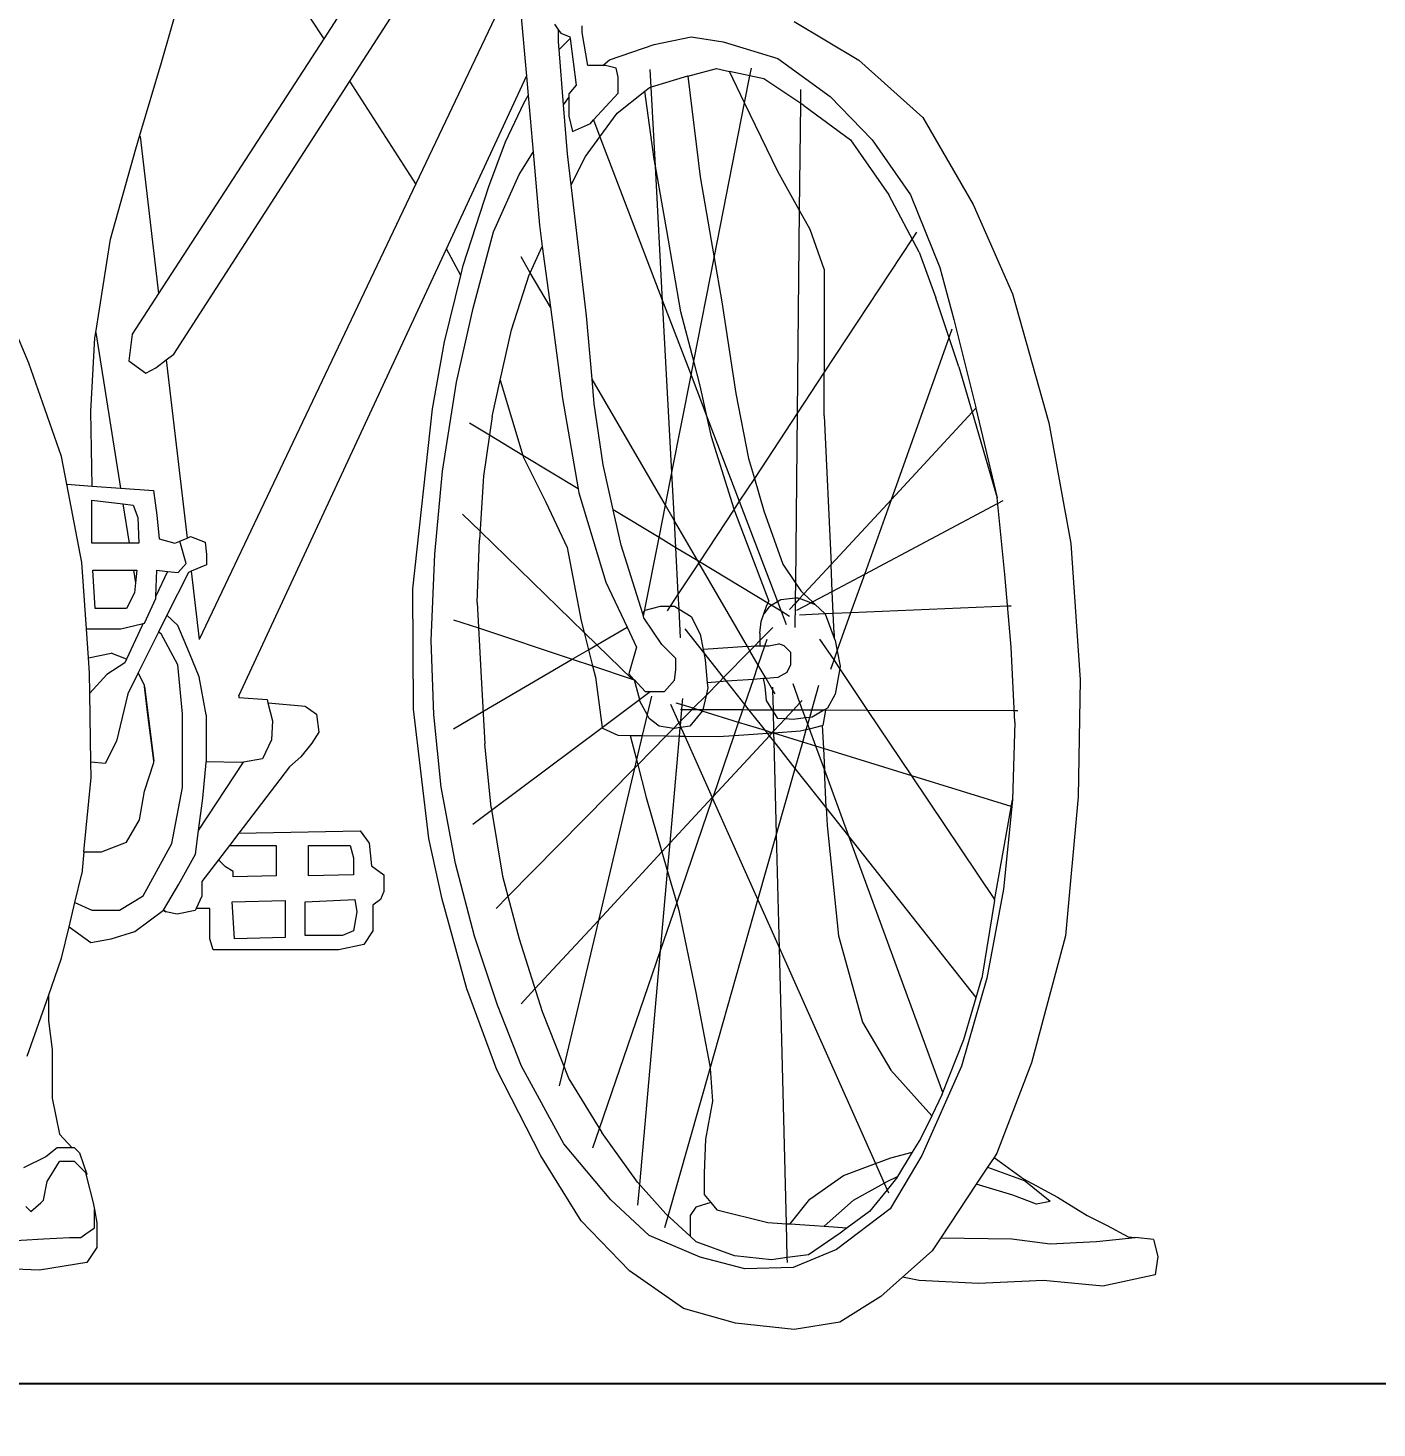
# Model space of a CAD drawing. Header units: metres. Extents: x 2304 to 3408, y 318 to 588.
# Drawn here: x 2639.447 to 2640.14, y 347.889 to 348.608 of the extents above; entities that cross this region are included whole.
import ezdxf
from ezdxf import colors
from ezdxf.entities.mleader import LeaderData, LeaderLine
from ezdxf.math import Vec2, Vec3

# ---------------------------------------------------------------- set-up
doc = ezdxf.new("R2010")
doc.units = ezdxf.units.M
doc.header["$LTSCALE"] = 5.5
doc.header["$MEASUREMENT"] = 0
doc.layers.add('HACH', color=251, linetype='Continuous', lineweight=5)
doc.layers.add('PENA 06', color=6, linetype='Continuous')
doc.layers.add('TXT ESPECIFICAÇÕES', color=7, linetype='Continuous')
doc.styles.get("Standard").update_dxf_attribs({"font": 'arial.ttf'})

# ---------------------------------------------------------------- blocks, each defined once
blk = doc.blocks.new('Three_Bikes')
for p, q in [((0.88239, -0.12126), (0.78205, -0.27601)), ((0.79582, -0.29851), (0.89429, -0.14565)), ((0.89786, -0.21168), (0.83077, -0.35286)), ((0.69611, -0.2886), (0.71108, -0.23698)), ((0.75448, -0.23398), (0.78205, -0.27601)), ((0.88631, -0.26078), (0.88938, -0.29579)), ((0.90431, -0.26838), (0.90642, -0.2714)), ((0.90642, -0.2714), (0.90762, -0.27311)), ((0.90642, -0.27766), (0.90642, -0.2714)), ((0.90762, -0.27311), (0.91235, -0.275)), ((0.91898, -0.27264), (0.91898, -0.26924)), ((0.92182, -0.29014), (0.91898, -0.27264)), ((1.03124, -0.26689), (1.06542, -0.28732)), ((0.78205, -0.27601), (0.69458, -0.41091)), ((0.90675, -0.28178), (0.90642, -0.27766)), ((0.90675, -0.28178), (0.91246, -0.27587)), ((0.91235, -0.275), (0.91246, -0.27587)), ((0.91246, -0.27587), (0.91566, -0.30054)), ((0.93342, -0.28711), (0.95704, -0.27901)), ((0.95704, -0.27901), (0.97661, -0.27496)), ((0.97661, -0.27496), (0.99349, -0.27766)), ((0.99349, -0.27766), (1.02251, -0.28643)), ((0.68474, -0.32709), (0.69611, -0.2886)), ((0.90907, -0.31093), (0.90675, -0.28178)), ((0.92986, -0.29014), (0.93342, -0.28711)), ((1.02251, -0.28643), (1.05018, -0.30667)), ((1.06542, -0.28732), (1.09929, -0.3178)), ((0.84699, -0.38723), (0.88938, -0.29579)), ((0.88938, -0.29579), (0.89027, -0.30601)), ((0.92986, -0.29014), (0.92182, -0.29014)), ((0.93128, -0.29014), (0.92986, -0.29014)), ((0.93696, -0.29156), (0.93128, -0.29014)), ((0.9379, -0.29629), (0.93696, -0.29156)), ((0.9379, -0.3048), (0.9379, -0.29629)), ((0.95548, -0.30161), (0.95498, -0.2923)), ((0.97459, -0.29588), (0.95548, -0.30161)), ((0.97483, -0.29581), (0.97459, -0.29588)), ((0.97483, -0.29581), (0.99011, -0.29183)), ((0.97483, -0.29581), (0.98134, -0.34917)), ((0.99011, -0.29183), (0.99692, -0.2933)), ((1.00491, -0.30992), (0.99692, -0.2933)), ((1.01508, -0.29723), (0.99692, -0.2933)), ((1.00491, -0.30992), (1.00772, -0.29564)), ((1.00772, -0.29564), (1.00852, -0.29159)), ((0.70268, -0.44308), (0.79582, -0.29851)), ((0.83077, -0.35286), (0.79582, -0.29851)), ((0.91566, -0.30054), (0.91188, -0.30527)), ((0.93747, -0.31544), (0.95208, -0.30376)), ((0.95208, -0.30376), (0.95434, -0.30195)), ((0.95704, -0.33973), (0.95208, -0.30376)), ((0.95548, -0.30161), (0.95434, -0.30195)), ((0.95771, -0.34346), (0.95548, -0.30161)), ((1.03634, -0.31139), (1.01508, -0.29723)), ((1.03463, -0.31025), (1.0347, -0.3029)), ((0.8783, -0.33058), (0.88825, -0.3097)), ((0.88825, -0.3097), (0.89027, -0.30601)), ((0.89027, -0.30601), (0.8929, -0.33599)), ((0.90907, -0.31093), (0.91188, -0.30712)), ((0.91115, -0.33703), (0.90907, -0.31093)), ((0.91188, -0.30527), (0.91188, -0.30712)), ((0.91188, -0.30712), (0.91188, -0.3171)), ((0.92493, -0.31903), (0.9379, -0.3048)), ((0.98877, -0.39198), (1.00491, -0.30992)), ((1.02242, -0.34634), (1.00491, -0.30992)), ((1.03403, -0.36703), (1.03463, -0.31025)), ((1.05018, -0.30667), (1.07245, -0.32961)), ((0.91188, -0.3171), (0.91377, -0.32514)), ((0.92831, -0.32789), (0.93747, -0.31544)), ((1.03634, -0.31139), (1.06098, -0.32961)), ((1.09929, -0.3178), (1.12591, -0.36376)), ((0.91377, -0.32514), (0.92324, -0.32088)), ((0.92324, -0.32088), (0.92493, -0.31903)), ((0.92493, -0.31903), (0.92831, -0.32789)), ((0.68263, -0.33423), (0.68474, -0.32709)), ((0.68481, -0.32779), (0.68474, -0.32709)), ((0.68481, -0.32779), (0.69458, -0.41091)), ((0.86952, -0.35422), (0.8783, -0.33058)), ((0.9206, -0.33838), (0.92831, -0.32789)), ((0.92831, -0.32789), (0.96152, -0.41481)), ((1.06098, -0.32961), (1.08122, -0.35862)), ((1.07245, -0.32961), (1.0927, -0.35862)), ((0.66916, -0.38211), (0.68263, -0.33423)), ((0.8855, -0.34782), (0.8929, -0.33599)), ((0.8929, -0.33599), (0.8963, -0.37481)), ((0.91308, -0.3534), (0.91115, -0.33703)), ((0.91308, -0.3534), (0.9206, -0.33838)), ((0.95771, -0.34346), (0.95704, -0.33973)), ((0.872, -0.37818), (0.8855, -0.34782)), ((0.96379, -0.37751), (0.95771, -0.34346)), ((0.96152, -0.41481), (0.95771, -0.34346)), ((1.03403, -0.36703), (1.02242, -0.34634)), ((0.83077, -0.35286), (0.71612, -0.5941)), ((0.83077, -0.35286), (0.83082, -0.35293)), ((0.85587, -0.39602), (0.86952, -0.35422)), ((0.92127, -0.42271), (0.91308, -0.3534)), ((0.98134, -0.34917), (0.98877, -0.39198)), ((1.09742, -0.38898), (1.08122, -0.35862)), ((1.0927, -0.35862), (1.10822, -0.39707)), ((1.03292, -0.47416), (1.03403, -0.36703)), ((1.03963, -0.37701), (1.03403, -0.36703)), ((1.12591, -0.36376), (1.14672, -0.41117)), ((0.8963, -0.37481), (0.89779, -0.38611)), ((0.97122, -0.42069), (0.96379, -0.37751)), ((1.04712, -0.39796), (1.03963, -0.37701)), ((0.6614, -0.43152), (0.66916, -0.38211)), ((0.86121, -0.41866), (0.872, -0.37818)), ((1.09368, -0.38196), (1.04712, -0.45261)), ((1.096, -0.37844), (1.09368, -0.38196)), ((0.73719, -0.62403), (0.84699, -0.38723)), ((0.85458, -0.40133), (0.84699, -0.38723)), ((0.89143, -0.39996), (0.88653, -0.39153)), ((0.89143, -0.39996), (0.89779, -0.38611)), ((0.89779, -0.38611), (0.90205, -0.41822)), ((0.97797, -0.44681), (0.98877, -0.39198)), ((0.98877, -0.39198), (0.99281, -0.41529)), ((1.09742, -0.38898), (1.10619, -0.41327)), ((0.62589, -0.44781), (0.60362, -0.39503)), ((0.85458, -0.40133), (0.85587, -0.39602)), ((0.8909, -0.40112), (0.89143, -0.39996)), ((0.90205, -0.41822), (0.89143, -0.39996)), ((1.04712, -0.39796), (1.04712, -0.45261)), ((1.10822, -0.39707), (1.11564, -0.42473)), ((0.84605, -0.43654), (0.85458, -0.40133)), ((0.88145, -0.43013), (0.8909, -0.40112)), ((0.69458, -0.41091), (0.68066, -0.43237)), ((0.96152, -0.41481), (0.97654, -0.45412)), ((0.96637, -0.50577), (0.96152, -0.41481)), ((1.11835, -0.4497), (1.10619, -0.41327)), ((1.14672, -0.41117), (1.16608, -0.47938)), ((0.85243, -0.45779), (0.86121, -0.41866)), ((0.90205, -0.41822), (0.90845, -0.46656)), ((0.97797, -0.44681), (0.97122, -0.42069)), ((0.99281, -0.41529), (1.00024, -0.46386)), ((0.9242, -0.45633), (0.92127, -0.42271)), ((1.11321, -0.4343), (1.11487, -0.42967)), ((1.11564, -0.42473), (1.12712, -0.47061)), ((0.65869, -0.47338), (0.66093, -0.43448)), ((0.66093, -0.43448), (0.6614, -0.43152)), ((0.6614, -0.43152), (0.67442, -0.51397)), ((0.68066, -0.43237), (0.67888, -0.44665)), ((0.83965, -0.47194), (0.84605, -0.43654)), ((0.87557, -0.45678), (0.88145, -0.43013)), ((1.08263, -0.51995), (1.11321, -0.4343)), ((0.69871, -0.44605), (0.70268, -0.44308)), ((0.64322, -0.49729), (0.62589, -0.44781)), ((0.67888, -0.44665), (0.6878, -0.45319)), ((0.6878, -0.45319), (0.69316, -0.45022)), ((0.69316, -0.45022), (0.69871, -0.44605)), ((0.69871, -0.44605), (0.7098, -0.54041)), ((0.97654, -0.45412), (0.97797, -0.44681)), ((0.98134, -0.45982), (0.97797, -0.44681)), ((1.11835, -0.4497), (1.12536, -0.47376)), ((0.84501, -0.50502), (0.85243, -0.45779)), ((0.87133, -0.47601), (0.87557, -0.45678)), ((0.87557, -0.45678), (0.88747, -0.49664)), ((0.96297, -0.52305), (0.9242, -0.45633)), ((0.92532, -0.46926), (0.9242, -0.45633)), ((0.96637, -0.50577), (0.97654, -0.45412)), ((0.97654, -0.45412), (0.9851, -0.47653)), ((1.04712, -0.45261), (1.03292, -0.47416)), ((1.04712, -0.47576), (1.04712, -0.45261)), ((0.90845, -0.46656), (0.91685, -0.51437)), ((0.9851, -0.47653), (0.98134, -0.45982)), ((1.00024, -0.46386), (1.00699, -0.49827)), ((0.65943, -0.51288), (0.65869, -0.47338)), ((0.82918, -0.56735), (0.83965, -0.47194)), ((0.93005, -0.50164), (0.92532, -0.46926)), ((1.03292, -0.47416), (1.01007, -0.50882)), ((1.03197, -0.56441), (1.03292, -0.47416)), ((1.12536, -0.47376), (1.08263, -0.51995)), ((1.12735, -0.4716), (1.12536, -0.47376)), ((1.12536, -0.47376), (1.13859, -0.51919)), ((1.12712, -0.47061), (1.12735, -0.4716)), ((1.12764, -0.47129), (1.12735, -0.4716)), ((1.12735, -0.4716), (1.13859, -0.51919)), ((0.86984, -0.48601), (0.85916, -0.47957)), ((0.87133, -0.47601), (0.8666, -0.50772)), ((0.98741, -0.4868), (0.9851, -0.47653)), ((0.9851, -0.47653), (1.00207, -0.52096)), ((1.04712, -0.47576), (1.05067, -0.55449)), ((1.16608, -0.47938), (1.1777, -0.54323)), ((0.88747, -0.49664), (0.86984, -0.48601)), ((0.99932, -0.52515), (0.98741, -0.4868)), ((0.91685, -0.51437), (0.88747, -0.49664)), ((0.88747, -0.49664), (0.88771, -0.49746)), ((0.64601, -0.5119), (0.64322, -0.49729)), ((0.88771, -0.49746), (0.89968, -0.5214)), ((0.93536, -0.52553), (0.93005, -0.50164)), ((1.00699, -0.49827), (1.01007, -0.50882)), ((0.84096, -0.54887), (0.84501, -0.50502)), ((0.8666, -0.50772), (0.86458, -0.54145)), ((0.96297, -0.52305), (0.96637, -0.50577)), ((0.96773, -0.53124), (0.96637, -0.50577)), ((1.01007, -0.50882), (1.00207, -0.52096)), ((1.01007, -0.50882), (1.01508, -0.52593)), ((0.64601, -0.5119), (0.65943, -0.51288)), ((0.65394, -0.55337), (0.64601, -0.5119)), ((0.65943, -0.51288), (0.67442, -0.51397)), ((0.67442, -0.51397), (0.69194, -0.51526)), ((0.69194, -0.51526), (0.69373, -0.52834)), ((0.91685, -0.51437), (0.91722, -0.51649)), ((0.91722, -0.51649), (0.9314, -0.56371)), ((0.65921, -0.54321), (0.65921, -0.52038)), ((0.65921, -0.52038), (0.67574, -0.52234)), ((0.67574, -0.52234), (0.67904, -0.54321)), ((0.67574, -0.52234), (0.68123, -0.52299)), ((0.68123, -0.52299), (0.68361, -0.52953)), ((0.89968, -0.5214), (0.91091, -0.54534)), ((0.95961, -0.54016), (0.93536, -0.52553)), ((0.93949, -0.54415), (0.93536, -0.52553)), ((0.95961, -0.54016), (0.96297, -0.52305)), ((0.96773, -0.53124), (0.96297, -0.52305)), ((0.99932, -0.52515), (0.98094, -0.55303)), ((1.00207, -0.52096), (0.99932, -0.52515)), ((0.99956, -0.52593), (0.99932, -0.52515)), ((0.99956, -0.52593), (1.01778, -0.57383)), ((1.00207, -0.52096), (1.02234, -0.57401)), ((1.01508, -0.52593), (1.02521, -0.55427)), ((1.08263, -0.51995), (1.05067, -0.55449)), ((1.0685, -0.55952), (1.08263, -0.51995)), ((1.0685, -0.55952), (1.13888, -0.52206)), ((1.14264, -0.55966), (1.13859, -0.51919)), ((1.13888, -0.52206), (1.14184, -0.52048)), ((0.68361, -0.52953), (0.68421, -0.54321)), ((0.69373, -0.52834), (0.69492, -0.54083)), ((0.86486, -0.53677), (0.85559, -0.52775)), ((0.9685, -0.54553), (0.96773, -0.53124)), ((0.98011, -0.55253), (0.96773, -0.53124)), ((0.69492, -0.54083), (0.70325, -0.54321)), ((0.70582, -0.54211), (0.7098, -0.54041)), ((0.7098, -0.54041), (0.71158, -0.53965)), ((0.71158, -0.53965), (0.71932, -0.54262)), ((0.91993, -0.59036), (0.86486, -0.53677)), ((0.95194, -0.57912), (0.95961, -0.54016)), ((0.9685, -0.54553), (0.95961, -0.54016)), ((0.67904, -0.54321), (0.65921, -0.54321)), ((0.68421, -0.54321), (0.67904, -0.54321)), ((0.70325, -0.54321), (0.70582, -0.54211)), ((0.7092, -0.55392), (0.70582, -0.54211)), ((0.71932, -0.54262), (0.71991, -0.54916)), ((0.86323, -0.57451), (0.86458, -0.54145)), ((0.91091, -0.54534), (0.91839, -0.58424)), ((0.95099, -0.58054), (0.93949, -0.54415)), ((0.9698, -0.56994), (0.9685, -0.54553)), ((0.98011, -0.55253), (0.9685, -0.54553)), ((1.1777, -0.54323), (1.18255, -0.61553)), ((0.65641, -0.58842), (0.65394, -0.55337)), ((0.70504, -0.55868), (0.7092, -0.55392)), ((0.71991, -0.55452), (0.71188, -0.55803)), ((0.71991, -0.54916), (0.71991, -0.55452)), ((0.83893, -0.59475), (0.84096, -0.54887)), ((0.98065, -0.55347), (0.9698, -0.56994)), ((0.98065, -0.55347), (0.98011, -0.55253)), ((0.98094, -0.55303), (0.98011, -0.55253)), ((0.98094, -0.55303), (0.98065, -0.55347)), ((1.0064, -0.59778), (0.98065, -0.55347)), ((1.01723, -0.57493), (0.98094, -0.55303)), ((1.02521, -0.55427), (1.03197, -0.56441)), ((1.05067, -0.55449), (1.03632, -0.57001)), ((1.05133, -0.56866), (1.05067, -0.55449)), ((0.65981, -0.55749), (0.6813, -0.55749)), ((0.661, -0.57772), (0.65981, -0.55749)), ((0.6813, -0.55749), (0.68235, -0.56416)), ((0.6813, -0.55749), (0.68302, -0.55749)), ((0.68302, -0.55749), (0.68235, -0.56416)), ((0.69318, -0.57112), (0.69373, -0.55749)), ((0.69927, -0.55807), (0.69318, -0.57112)), ((0.69373, -0.55749), (0.69927, -0.55807)), ((0.71039, -0.55868), (0.69906, -0.58133)), ((0.69927, -0.55807), (0.70504, -0.55868)), ((0.71188, -0.55803), (0.71039, -0.55868)), ((0.71188, -0.55803), (0.71612, -0.5941)), ((1.05133, -0.56866), (1.0685, -0.55952)), ((1.06123, -0.57987), (1.0685, -0.55952)), ((1.14602, -0.59812), (1.14264, -0.55966)), ((0.68183, -0.56939), (0.67766, -0.57772)), ((0.68235, -0.56416), (0.68183, -0.56939)), ((0.82967, -0.63108), (0.82918, -0.56735)), ((0.9314, -0.56371), (0.94267, -0.58766)), ((0.9698, -0.56994), (0.96545, -0.57653)), ((0.97023, -0.578), (0.9698, -0.56994)), ((1.03189, -0.57215), (1.03197, -0.56441)), ((1.03197, -0.56441), (1.03466, -0.56843)), ((1.03632, -0.57001), (1.03406, -0.57244)), ((1.03466, -0.56843), (1.03632, -0.57001)), ((1.03632, -0.57001), (1.0408, -0.57426)), ((1.0408, -0.57426), (1.05133, -0.56866)), ((1.05186, -0.58027), (1.05133, -0.56866)), ((0.67766, -0.57772), (0.661, -0.57772)), ((0.68718, -0.58545), (0.69313, -0.57236)), ((0.69313, -0.57236), (0.69318, -0.57112)), ((0.86323, -0.57451), (0.86525, -0.61094)), ((0.95232, -0.57855), (0.96042, -0.57653)), ((0.96042, -0.57653), (0.96545, -0.57653)), ((0.96545, -0.57653), (0.96389, -0.5789)), ((0.96545, -0.57653), (0.96784, -0.57653)), ((0.96784, -0.57653), (0.97023, -0.578)), ((0.97023, -0.578), (0.97661, -0.58193)), ((0.97105, -0.59329), (0.97023, -0.578)), ((1.01508, -0.58058), (1.01643, -0.57653)), ((1.01787, -0.57677), (1.01508, -0.58058)), ((1.01643, -0.57653), (1.01723, -0.57493)), ((1.01723, -0.57493), (1.01778, -0.57383)), ((1.01906, -0.57603), (1.01723, -0.57493)), ((1.01787, -0.57677), (1.01906, -0.57603)), ((1.01906, -0.57603), (1.02234, -0.57401)), ((1.02433, -0.57921), (1.01906, -0.57603)), ((1.02234, -0.57401), (1.02402, -0.57298)), ((1.02234, -0.57401), (1.02433, -0.57921)), ((1.02402, -0.57298), (1.03189, -0.57215)), ((1.03186, -0.57482), (1.02875, -0.57819)), ((1.03173, -0.58783), (1.03186, -0.57482)), ((1.03186, -0.57482), (1.03189, -0.57215)), ((1.03406, -0.57244), (1.03186, -0.57482)), ((1.03189, -0.57215), (1.03301, -0.57204)), ((1.03254, -0.57866), (1.03995, -0.57471)), ((1.03301, -0.57204), (1.03406, -0.57244)), ((1.03995, -0.57471), (1.03406, -0.57244)), ((1.03995, -0.57471), (1.0408, -0.57426)), ((1.03995, -0.57471), (1.04219, -0.57557)), ((1.0408, -0.57426), (1.04219, -0.57557)), ((1.04219, -0.57557), (1.04735, -0.58046)), ((1.06123, -0.57987), (1.14411, -0.57638)), ((1.14411, -0.57638), (1.1461, -0.57629)), ((0.68576, -0.58578), (0.68641, -0.58563)), ((0.68641, -0.58563), (0.68591, -0.5867)), ((0.68641, -0.58563), (0.68718, -0.58545)), ((0.69906, -0.58133), (0.69462, -0.5902)), ((0.70476, -0.58679), (0.69906, -0.58133)), ((0.85083, -0.58366), (0.86398, -0.58805)), ((0.91839, -0.58424), (0.91993, -0.59036)), ((0.95099, -0.58054), (0.95194, -0.57912)), ((0.9514, -0.58185), (0.95099, -0.58054)), ((0.9514, -0.58185), (0.95194, -0.57912)), ((0.9514, -0.58188), (0.9514, -0.58185)), ((0.95164, -0.5826), (0.9514, -0.58188)), ((0.96109, -0.59677), (0.95164, -0.5826)), ((0.95194, -0.57912), (0.95232, -0.57855)), ((0.97661, -0.58193), (0.98134, -0.59137)), ((1.01306, -0.5907), (1.01374, -0.58463)), ((1.01374, -0.58463), (1.01508, -0.58058)), ((1.02433, -0.57921), (1.02698, -0.58616)), ((1.02875, -0.58188), (1.02433, -0.57921)), ((1.03395, -0.58102), (1.04735, -0.58046)), ((1.04735, -0.58046), (1.05186, -0.58027)), ((1.04735, -0.58046), (1.04748, -0.58058)), ((1.04748, -0.58058), (1.05236, -0.59338)), ((1.05186, -0.58027), (1.06123, -0.57987)), ((1.05236, -0.59097), (1.05186, -0.58027)), ((1.05397, -0.6002), (1.06123, -0.57987)), ((0.6575, -0.60381), (0.65641, -0.58842)), ((0.65641, -0.58842), (0.67469, -0.58842)), ((0.67469, -0.58842), (0.68576, -0.58578)), ((0.68591, -0.5867), (0.67761, -0.60447)), ((0.69462, -0.5902), (0.68383, -0.61179)), ((0.68576, -0.58578), (0.68591, -0.5867)), ((0.69592, -0.59121), (0.69462, -0.5902)), ((0.70476, -0.6076), (0.69592, -0.59121)), ((0.71106, -0.60129), (0.70476, -0.58679)), ((0.86398, -0.58805), (0.91369, -0.60461)), ((0.92673, -0.59698), (0.91993, -0.59036)), ((0.91993, -0.59036), (0.92224, -0.59961)), ((0.92673, -0.59698), (0.94267, -0.58766)), ((0.94267, -0.58766), (0.94759, -0.59812)), ((0.98326, -0.60099), (0.97343, -0.58854)), ((0.98134, -0.59137), (0.98296, -0.59947)), ((1.01306, -0.59471), (1.01983, -0.58783)), ((1.01306, -0.5907), (1.01306, -0.59471)), ((1.05236, -0.59097), (1.05236, -0.59338)), ((0.84028, -0.63388), (0.83893, -0.59475)), ((0.91369, -0.60461), (0.92224, -0.59961)), ((0.92224, -0.59961), (0.92673, -0.59698)), ((0.92224, -0.59961), (0.92438, -0.60817)), ((0.94544, -0.61519), (0.92673, -0.59698)), ((0.94759, -0.59812), (0.94354, -0.61229)), ((0.96851, -0.60419), (0.96109, -0.59677)), ((1.0064, -0.59778), (0.98296, -0.59947)), ((0.98296, -0.59947), (0.98326, -0.60099)), ((0.99377, -0.6143), (1.00775, -0.6001)), ((1.0064, -0.59778), (1.01031, -0.5975)), ((1.00775, -0.6001), (1.0064, -0.59778)), ((1.00775, -0.6001), (1.01031, -0.5975)), ((1.01215, -0.60766), (1.00775, -0.6001)), ((1.01031, -0.5975), (1.01306, -0.59471)), ((1.01031, -0.5975), (1.01103, -0.59744)), ((1.01103, -0.59744), (1.01306, -0.59744)), ((1.01215, -0.60766), (1.01565, -0.59744)), ((1.01306, -0.59471), (1.01306, -0.59744)), ((1.01306, -0.59744), (1.01565, -0.59744)), ((1.01565, -0.59744), (1.01686, -0.59389)), ((1.01565, -0.59744), (1.01778, -0.59744)), ((1.01778, -0.59744), (1.02296, -0.59641)), ((1.02588, -0.59744), (1.02296, -0.59641)), ((1.02588, -0.59744), (1.02926, -0.60082)), ((1.05227, -0.60497), (1.04483, -0.59389)), ((1.05227, -0.60497), (1.05397, -0.6002)), ((1.05236, -0.59338), (1.05288, -0.59475)), ((1.05288, -0.59475), (1.05397, -0.6002)), ((1.05397, -0.6002), (1.05558, -0.60824)), ((1.14804, -0.63792), (1.14602, -0.59812)), ((0.6575, -0.60381), (0.66943, -0.60129)), ((0.65807, -0.61192), (0.6575, -0.60381)), ((0.6767, -0.60642), (0.66714, -0.61271)), ((0.67761, -0.60447), (0.66943, -0.60129)), ((0.67761, -0.60447), (0.6767, -0.60642)), ((0.70728, -0.63345), (0.70476, -0.6076)), ((0.71611, -0.61391), (0.71106, -0.60129)), ((0.86638, -0.63227), (0.91369, -0.60461)), ((0.91369, -0.60461), (0.92438, -0.60817)), ((0.96851, -0.61026), (0.96851, -0.60419)), ((0.98326, -0.60099), (0.98404, -0.60487)), ((0.99377, -0.6143), (0.98326, -0.60099)), ((0.98404, -0.60487), (0.98514, -0.61701)), ((1.00956, -0.61524), (1.01215, -0.60766)), ((1.01627, -0.61476), (1.01215, -0.60766)), ((1.02926, -0.60756), (1.02723, -0.61161)), ((1.02926, -0.60082), (1.02926, -0.60756)), ((1.05051, -0.60988), (1.05227, -0.60497)), ((1.05534, -0.60955), (1.05227, -0.60497)), ((0.65823, -0.62253), (0.65807, -0.61192)), ((0.66714, -0.61271), (0.65823, -0.62253)), ((0.68383, -0.61179), (0.67826, -0.62292)), ((0.68709, -0.61832), (0.68383, -0.61179)), ((0.71989, -0.63408), (0.71611, -0.61391)), ((0.86525, -0.61094), (0.86728, -0.64939)), ((0.92438, -0.60817), (0.92588, -0.61416)), ((0.92438, -0.60817), (0.94544, -0.61519)), ((0.92588, -0.61416), (0.92957, -0.6407)), ((0.94354, -0.61229), (0.94632, -0.61528)), ((0.94544, -0.61519), (0.94639, -0.6155)), ((0.94639, -0.6155), (0.94632, -0.61528)), ((0.94632, -0.61528), (0.9466, -0.61558)), ((0.96784, -0.61566), (0.96851, -0.61026)), ((0.99156, -0.61654), (0.99377, -0.6143)), ((0.99533, -0.61627), (0.99377, -0.6143)), ((1.00956, -0.61524), (0.99533, -0.61627)), ((1.00501, -0.62853), (1.00956, -0.61524)), ((1.01483, -0.61486), (1.00956, -0.61524)), ((1.01627, -0.61476), (1.01483, -0.61486)), ((1.01576, -0.61903), (1.01483, -0.61486)), ((1.02251, -0.61431), (1.01627, -0.61476)), ((1.01988, -0.62096), (1.01627, -0.61476)), ((1.02723, -0.61161), (1.02251, -0.61431)), ((1.05534, -0.60955), (1.05288, -0.62308)), ((1.05558, -0.60824), (1.05534, -0.60955)), ((1.0702, -0.6317), (1.05534, -0.60955)), ((0.65877, -0.65908), (0.65823, -0.62253)), ((0.68718, -0.61901), (0.68709, -0.61832)), ((0.68718, -0.61901), (0.69202, -0.65838)), ((0.68899, -0.63408), (0.68718, -0.61901)), ((0.94639, -0.6155), (0.9466, -0.61558)), ((0.94639, -0.6155), (0.94929, -0.62597)), ((0.9466, -0.61558), (0.95232, -0.62173)), ((0.94929, -0.62597), (0.95496, -0.62173)), ((0.95232, -0.62173), (0.95496, -0.62173)), ((0.95496, -0.62173), (0.96244, -0.62173)), ((0.96244, -0.62173), (0.96784, -0.61566)), ((0.9845, -0.62372), (0.99156, -0.61654)), ((0.98539, -0.61971), (0.9845, -0.62372)), ((0.99156, -0.61654), (0.98514, -0.61701)), ((0.98514, -0.61701), (0.98539, -0.61971)), ((0.99533, -0.61627), (0.99156, -0.61654)), ((1.00501, -0.62853), (0.99533, -0.61627)), ((1.01643, -0.62645), (1.01576, -0.61903)), ((1.01988, -0.62096), (1.01984, -0.61947)), ((1.02015, -0.63153), (1.01988, -0.62096)), ((1.02102, -0.62292), (1.01988, -0.62096)), ((1.03421, -0.62767), (1.03055, -0.61768)), ((1.04046, -0.6316), (1.04424, -0.61828)), ((1.18255, -0.61553), (1.18158, -0.67746)), ((0.67826, -0.62292), (0.6723, -0.64791)), ((0.73719, -0.62403), (0.73719, -0.6248)), ((0.73719, -0.6248), (0.75205, -0.6259)), ((0.75205, -0.6259), (0.75252, -0.62768)), ((0.75252, -0.62768), (0.75502, -0.6372)), ((0.75264, -0.62768), (0.75252, -0.62768)), ((0.75264, -0.62768), (0.77228, -0.62947)), ((0.77228, -0.62947), (0.77823, -0.63363)), ((0.92957, -0.6407), (0.94929, -0.62597)), ((0.94962, -0.62713), (0.94929, -0.62597)), ((0.95325, -0.63388), (0.94962, -0.62713)), ((0.95556, -0.62411), (0.95325, -0.63388)), ((0.96569, -0.62839), (0.97012, -0.63832)), ((0.97193, -0.62881), (0.96867, -0.6278)), ((0.97171, -0.63137), (0.97193, -0.62881)), ((0.97193, -0.62881), (0.97223, -0.62542)), ((0.97773, -0.63059), (0.97193, -0.62881)), ((0.97773, -0.63059), (0.9845, -0.62372)), ((0.9845, -0.62372), (0.98279, -0.6314)), ((1.004, -0.63147), (1.00501, -0.62853)), ((1.00734, -0.63149), (1.00501, -0.62853)), ((1.0197, -0.63153), (1.01643, -0.62645)), ((1.0306, -0.63156), (1.03421, -0.62767)), ((1.03421, -0.62767), (1.0353, -0.62649)), ((1.03565, -0.63158), (1.03421, -0.62767)), ((1.05288, -0.62308), (1.04883, -0.6305)), ((0.69202, -0.65838), (0.68899, -0.63408)), ((0.70728, -0.67255), (0.70728, -0.63345)), ((0.71989, -0.63408), (0.71989, -0.65888)), ((0.75502, -0.6372), (0.75443, -0.64731)), ((0.77823, -0.63363), (0.77942, -0.64315)), ((0.83773, -0.69949), (0.82967, -0.63108)), ((0.84433, -0.67233), (0.84028, -0.63388)), ((0.85083, -0.64136), (0.86638, -0.63227)), ((0.95325, -0.63388), (0.95062, -0.64501)), ((0.95434, -0.6359), (0.95325, -0.63388)), ((0.95974, -0.63995), (0.95434, -0.6359)), ((0.97012, -0.63832), (0.97119, -0.63724)), ((0.97093, -0.64013), (0.97119, -0.63724)), ((0.97171, -0.63137), (0.97105, -0.63136)), ((0.97119, -0.63724), (0.97171, -0.63137)), ((0.97119, -0.63724), (0.97695, -0.63138)), ((0.97695, -0.63138), (0.97171, -0.63137)), ((0.98251, -0.63207), (0.97594, -0.63995)), ((0.97695, -0.63138), (0.97773, -0.63059)), ((0.98033, -0.6314), (0.97695, -0.63138)), ((0.98033, -0.6314), (0.97773, -0.63059)), ((0.98279, -0.6314), (0.98033, -0.6314)), ((0.98251, -0.63207), (0.98033, -0.6314)), ((0.98269, -0.63185), (0.98251, -0.63207)), ((1.00176, -0.63801), (0.98251, -0.63207)), ((0.98279, -0.6314), (0.98269, -0.63185)), ((1.004, -0.63147), (0.98279, -0.6314)), ((1.00176, -0.63801), (1.004, -0.63147)), ((1.00734, -0.63149), (1.004, -0.63147)), ((1.0197, -0.63153), (1.00734, -0.63149)), ((1.01595, -0.64239), (1.00734, -0.63149)), ((1.02015, -0.63153), (1.0197, -0.63153)), ((1.02016, -0.63226), (1.0197, -0.63153)), ((1.02016, -0.63226), (1.02015, -0.63153)), ((1.0306, -0.63156), (1.02015, -0.63153)), ((1.02251, -0.6359), (1.02016, -0.63226)), ((1.02043, -0.64255), (1.02016, -0.63226)), ((1.02043, -0.64255), (1.0263, -0.63621)), ((1.0263, -0.63621), (1.02251, -0.6359)), ((1.0263, -0.63621), (1.0306, -0.63156)), ((1.0306, -0.63657), (1.0263, -0.63621)), ((1.03565, -0.63158), (1.0306, -0.63156)), ((1.03716, -0.6357), (1.0306, -0.63657)), ((1.03716, -0.6357), (1.03565, -0.63158)), ((1.04046, -0.6316), (1.03565, -0.63158)), ((1.03938, -0.6354), (1.03716, -0.6357)), ((1.03836, -0.63899), (1.03716, -0.6357)), ((1.03836, -0.63899), (1.03938, -0.6354)), ((1.03938, -0.6354), (1.04046, -0.6316)), ((1.04073, -0.63523), (1.03938, -0.6354)), ((1.04692, -0.63162), (1.04046, -0.6316)), ((1.04692, -0.63162), (1.04073, -0.63523)), ((1.04778, -0.63162), (1.04637, -0.6396)), ((1.04883, -0.6305), (1.04692, -0.63162)), ((1.04778, -0.63162), (1.04692, -0.63162)), ((1.04778, -0.63162), (1.04789, -0.63105)), ((1.0702, -0.6317), (1.04778, -0.63162)), ((1.09341, -0.6663), (1.0702, -0.6317)), ((1.14774, -0.63195), (1.0702, -0.6317)), ((1.14957, -0.63196), (1.14774, -0.63195)), ((0.77942, -0.64315), (0.77585, -0.6491)), ((0.87088, -0.6845), (0.92957, -0.6407)), ((0.92957, -0.6407), (0.92962, -0.64109)), ((0.92962, -0.64109), (0.93785, -0.64483)), ((0.93785, -0.64483), (0.94425, -0.64492)), ((0.94425, -0.64492), (0.95062, -0.64501)), ((0.94425, -0.64492), (0.9476, -0.65776)), ((0.96729, -0.6412), (0.95974, -0.63995)), ((0.96336, -0.64519), (0.96729, -0.6412)), ((0.96729, -0.6412), (0.97012, -0.63832)), ((0.96784, -0.6413), (0.96729, -0.6412)), ((0.97087, -0.64079), (0.96784, -0.6413)), ((0.97012, -0.63832), (0.97093, -0.64013)), ((0.97047, -0.64529), (0.97087, -0.64079)), ((0.97087, -0.64079), (0.97093, -0.64013)), ((0.9712, -0.64074), (0.97087, -0.64079)), ((0.97093, -0.64013), (0.9712, -0.64074)), ((0.97594, -0.63995), (0.9712, -0.64074)), ((0.9712, -0.64074), (0.97325, -0.64533)), ((0.99937, -0.64501), (1.00176, -0.63801)), ((0.99937, -0.64501), (1.01705, -0.64379)), ((1.01595, -0.64239), (1.00176, -0.63801)), ((1.01955, -0.6435), (1.01595, -0.64239)), ((1.01705, -0.64379), (1.01595, -0.64239)), ((1.01705, -0.64379), (1.01943, -0.64362)), ((1.01808, -0.64509), (1.01705, -0.64379)), ((1.01808, -0.64509), (1.01943, -0.64362)), ((1.01943, -0.64362), (1.01955, -0.6435)), ((1.01943, -0.64362), (1.01985, -0.64359)), ((1.01955, -0.6435), (1.02043, -0.64255)), ((1.01985, -0.64359), (1.01955, -0.6435)), ((1.01985, -0.64359), (1.02045, -0.64355)), ((1.02046, -0.64378), (1.01985, -0.64359)), ((1.02045, -0.64355), (1.02043, -0.64255)), ((1.02045, -0.64355), (1.0344, -0.64259)), ((1.02046, -0.64378), (1.02045, -0.64355)), ((1.03567, -0.64848), (1.02046, -0.64378)), ((1.02057, -0.64824), (1.02046, -0.64378)), ((1.0344, -0.64259), (1.03757, -0.6418)), ((1.03567, -0.64848), (1.03757, -0.6418)), ((1.03757, -0.6418), (1.03836, -0.63899)), ((1.03757, -0.6418), (1.03924, -0.64138)), ((1.03924, -0.64138), (1.03836, -0.63899)), ((1.03924, -0.64138), (1.04601, -0.63969)), ((1.04263, -0.65062), (1.03924, -0.64138)), ((1.04601, -0.63969), (1.04637, -0.6396)), ((1.04601, -0.63969), (1.04661, -0.65185)), ((1.14804, -0.63792), (1.14669, -0.67908)), ((0.6723, -0.64791), (0.66635, -0.6598)), ((0.75443, -0.64731), (0.74967, -0.65742)), ((0.77585, -0.6491), (0.7699, -0.65624)), ((0.87065, -0.68312), (0.86728, -0.64939)), ((0.95062, -0.64501), (0.9476, -0.65776)), ((0.94831, -0.66048), (0.96336, -0.64519)), ((0.95062, -0.64501), (0.96336, -0.64519)), ((0.96336, -0.64519), (0.97047, -0.64529)), ((0.96545, -0.7019), (0.97047, -0.64529)), ((0.97047, -0.64529), (0.97325, -0.64533)), ((0.97325, -0.64533), (0.98775, -0.67783)), ((0.97325, -0.64533), (0.99099, -0.64558)), ((0.98836, -0.67717), (0.99937, -0.64501)), ((0.98836, -0.67717), (1.01808, -0.64509)), ((0.99099, -0.64558), (0.99937, -0.64501)), ((1.02057, -0.64824), (1.01808, -0.64509)), ((1.02182, -0.6973), (1.02057, -0.64824)), ((1.03173, -0.66237), (1.02057, -0.64824)), ((1.03173, -0.66237), (1.03567, -0.64848)), ((1.04263, -0.65062), (1.03567, -0.64848)), ((1.04661, -0.65185), (1.04263, -0.65062)), ((1.04715, -0.66296), (1.04263, -0.65062)), ((1.04661, -0.65185), (1.04715, -0.66296)), ((1.09341, -0.6663), (1.04661, -0.65185)), ((0.66635, -0.6598), (0.65877, -0.65908)), ((0.65889, -0.66717), (0.65877, -0.65908)), ((0.68709, -0.67444), (0.69214, -0.65931)), ((0.69214, -0.65931), (0.69202, -0.65838)), ((0.71582, -0.6953), (0.73953, -0.65902)), ((0.718, -0.67822), (0.71989, -0.65931)), ((0.73836, -0.65921), (0.71989, -0.65888)), ((0.71989, -0.65931), (0.71989, -0.65888)), ((0.73953, -0.65902), (0.73836, -0.65921)), ((0.74967, -0.65742), (0.73953, -0.65902)), ((0.7699, -0.65624), (0.76395, -0.66159)), ((0.9476, -0.65776), (0.94654, -0.66228)), ((0.9476, -0.65776), (0.94831, -0.66048)), ((0.65508, -0.7066), (0.65889, -0.66717)), ((0.76395, -0.66159), (0.73712, -0.69666)), ((0.87958, -0.7303), (0.94654, -0.66228)), ((0.94654, -0.66228), (0.92748, -0.74289)), ((0.94654, -0.66228), (0.94831, -0.66048)), ((0.94831, -0.66048), (0.95282, -0.67775)), ((1.02182, -0.6973), (1.03173, -0.66237)), ((1.04815, -0.68317), (1.03173, -0.66237)), ((1.04815, -0.68317), (1.04715, -0.66296)), ((1.06013, -0.69834), (1.04715, -0.66296)), ((1.14599, -0.68252), (1.09341, -0.6663)), ((1.13735, -0.73178), (1.09341, -0.6663)), ((0.68457, -0.68957), (0.68709, -0.67444)), ((0.7016, -0.70218), (0.70728, -0.67255)), ((0.85176, -0.71281), (0.84433, -0.67233)), ((0.71582, -0.6953), (0.718, -0.67822)), ((0.95282, -0.67775), (0.96111, -0.70658)), ((0.96545, -0.7019), (0.98775, -0.67783)), ((0.96896, -0.73385), (0.98797, -0.67832)), ((0.98775, -0.67783), (0.98836, -0.67717)), ((0.98775, -0.67783), (0.98797, -0.67832)), ((0.98797, -0.67832), (0.98836, -0.67717)), ((0.98797, -0.67832), (1.01195, -0.73208)), ((1.13724, -0.73237), (1.14669, -0.67908)), ((1.14669, -0.67908), (1.14196, -0.7263)), ((1.18158, -0.67746), (1.1748, -0.75099)), ((0.86094, -0.69193), (0.87088, -0.6845)), ((0.87065, -0.68312), (0.87673, -0.71955)), ((1.04815, -0.68317), (1.04862, -0.69271)), ((1.06013, -0.69834), (1.04815, -0.68317)), ((0.67763, -0.70155), (0.68457, -0.68957)), ((0.71422, -0.70786), (0.71582, -0.6953)), ((0.73712, -0.69666), (0.73209, -0.70323)), ((0.73712, -0.69666), (0.80144, -0.69549)), ((0.80144, -0.69549), (0.8062, -0.70204)), ((1.04862, -0.69271), (1.0546, -0.75107)), ((0.66439, -0.7066), (0.67763, -0.70155)), ((0.68646, -0.72993), (0.7016, -0.70218)), ((0.73209, -0.70323), (0.7263, -0.7108)), ((0.73209, -0.70323), (0.75681, -0.70323)), ((0.75681, -0.70323), (0.75681, -0.71929)), ((0.77406, -0.71929), (0.77406, -0.70323)), ((0.77406, -0.70323), (0.79608, -0.70323)), ((0.79608, -0.70323), (0.79787, -0.70977)), ((0.8062, -0.70204), (0.80739, -0.71393)), ((0.84475, -0.73164), (0.83773, -0.69949)), ((0.96111, -0.70658), (0.96545, -0.7019)), ((0.96411, -0.717), (0.96545, -0.7019)), ((1.01195, -0.73208), (1.02182, -0.6973)), ((1.02335, -0.75763), (1.02182, -0.6973)), ((1.12753, -0.7837), (1.06013, -0.69834)), ((1.1099, -0.83407), (1.06013, -0.69834)), ((0.65508, -0.7066), (0.65394, -0.7183)), ((0.65508, -0.7066), (0.66439, -0.7066)), ((0.70539, -0.72362), (0.71422, -0.70786)), ((0.7263, -0.7108), (0.71753, -0.72226)), ((0.73003, -0.71453), (0.7263, -0.7108)), ((0.79787, -0.70977), (0.79787, -0.71869)), ((0.92748, -0.74289), (0.96111, -0.70658)), ((0.96111, -0.70658), (0.96411, -0.717)), ((0.65032, -0.73333), (0.65394, -0.7183)), ((0.73419, -0.71691), (0.73003, -0.71453)), ((0.73419, -0.71988), (0.73419, -0.71691)), ((0.79787, -0.71869), (0.77406, -0.71929)), ((0.80739, -0.71393), (0.81393, -0.71869)), ((0.81393, -0.71869), (0.81393, -0.72762)), ((0.86188, -0.75127), (0.85176, -0.71281)), ((0.96039, -0.75887), (0.96411, -0.717)), ((0.96411, -0.717), (0.96896, -0.73385)), ((0.69719, -0.73749), (0.70539, -0.72362)), ((0.71753, -0.72226), (0.71753, -0.73)), ((0.75681, -0.71929), (0.73419, -0.71988)), ((0.87673, -0.71955), (0.8855, -0.75261)), ((1.14196, -0.7263), (1.13319, -0.77353)), ((0.6472, -0.7463), (0.65032, -0.73333)), ((0.65032, -0.73333), (0.65934, -0.73749)), ((0.67385, -0.73749), (0.68646, -0.72993)), ((0.71753, -0.73), (0.71451, -0.73654)), ((0.7336, -0.73297), (0.76157, -0.73238)), ((0.73479, -0.7526), (0.7336, -0.73297)), ((0.76157, -0.73238), (0.76157, -0.752)), ((0.77228, -0.73297), (0.79846, -0.73178)), ((0.77228, -0.75081), (0.77228, -0.73297)), ((0.79846, -0.73178), (0.79965, -0.73832)), ((0.81215, -0.73178), (0.80798, -0.73475)), ((0.81393, -0.72762), (0.81215, -0.73178)), ((0.85782, -0.77905), (0.84475, -0.73164)), ((0.87344, -0.73654), (0.87958, -0.7303)), ((0.96039, -0.75887), (0.96896, -0.73385)), ((0.96896, -0.73385), (0.97003, -0.7376)), ((0.98662, -0.82135), (1.01195, -0.73208)), ((1.01195, -0.73208), (1.02335, -0.75763)), ((1.13724, -0.73237), (1.13049, -0.77353)), ((0.65934, -0.73749), (0.67385, -0.73749)), ((0.68205, -0.74884), (0.69716, -0.73753)), ((0.69849, -0.73832), (0.69716, -0.73753)), ((0.69719, -0.73749), (0.69849, -0.73832)), ((0.70444, -0.73951), (0.69849, -0.73832)), ((0.71396, -0.73773), (0.70444, -0.73951)), ((0.71451, -0.73654), (0.71396, -0.73773)), ((0.7217, -0.73654), (0.71451, -0.73654)), ((0.7217, -0.7526), (0.7217, -0.73654)), ((0.79965, -0.73832), (0.79787, -0.74844)), ((0.80798, -0.73475), (0.80798, -0.74844)), ((0.97003, -0.7376), (0.97902, -0.78099)), ((0.64322, -0.76284), (0.6472, -0.7463)), ((0.6472, -0.7463), (0.65871, -0.75452)), ((0.79787, -0.74844), (0.79192, -0.75081)), ((0.80798, -0.74844), (0.80322, -0.75557)), ((0.89389, -0.77916), (0.92748, -0.74289)), ((0.92748, -0.74289), (0.9092, -0.82022)), ((0.65871, -0.75452), (0.66943, -0.75263)), ((0.66943, -0.75263), (0.68205, -0.74884)), ((0.72348, -0.75855), (0.7217, -0.7526)), ((0.76157, -0.752), (0.73479, -0.7526)), ((0.79192, -0.75081), (0.77228, -0.75081)), ((0.80322, -0.75557), (0.79013, -0.75855)), ((0.87403, -0.7877), (0.86188, -0.75127)), ((0.8855, -0.75261), (0.89765, -0.79107)), ((1.0546, -0.75107), (1.06733, -0.7967)), ((1.1748, -0.75099), (1.1569, -0.81823)), ((0.63625, -0.7828), (0.64322, -0.76284)), ((0.79013, -0.75855), (0.72348, -0.75855)), ((0.92812, -0.85315), (0.96039, -0.75887)), ((0.9494, -0.88276), (0.96039, -0.75887)), ((1.02706, -0.90353), (1.02335, -0.75763)), ((1.02335, -0.75763), (1.07422, -0.87165)), ((1.13319, -0.77353), (1.11969, -0.82008)), ((1.12104, -0.80591), (1.13049, -0.77353)), ((0.62507, -0.81479), (0.63625, -0.7828)), ((0.63625, -0.7828), (0.63625, -0.79611)), ((0.87379, -0.8221), (0.85782, -0.77905)), ((0.88653, -0.7871), (0.89389, -0.77916)), ((0.97902, -0.78099), (0.9865, -0.81989)), ((0.88685, -0.82008), (0.87403, -0.7877)), ((0.89765, -0.79107), (0.91182, -0.82683)), ((0.63625, -0.79611), (0.63823, -0.81128)), ((1.06733, -0.7967), (1.08229, -0.82214)), ((1.10957, -0.83492), (1.12104, -0.80591)), ((0.63823, -0.81128), (0.63823, -0.83701)), ((0.89702, -0.86758), (0.87379, -0.8221)), ((0.90912, -0.86123), (0.88685, -0.82008)), ((0.9092, -0.82022), (0.90677, -0.83052)), ((0.96443, -0.89954), (0.98662, -0.82135)), ((0.9865, -0.81989), (0.98662, -0.82135)), ((0.98662, -0.82135), (0.98799, -0.8386)), ((1.08229, -0.82214), (1.10404, -0.8463)), ((1.11969, -0.82008), (1.09877, -0.8673)), ((1.1569, -0.81823), (1.13851, -0.86612)), ((0.91182, -0.82683), (0.92937, -0.85516)), ((0.63823, -0.83701), (0.64218, -0.85613)), ((1.10957, -0.83492), (1.10404, -0.8463)), ((0.98799, -0.8386), (0.98425, -0.85879)), ((1.10404, -0.8463), (1.0981, -0.85853)), ((0.64218, -0.85613), (0.64884, -0.86339)), ((0.92463, -0.86335), (0.92812, -0.85315)), ((0.94827, -0.88147), (0.92937, -0.85516)), ((0.98425, -0.85879), (0.9835, -0.87675)), ((1.0981, -0.85853), (1.0937, -0.8657)), ((0.64087, -0.86339), (0.63493, -0.86801)), ((0.64884, -0.86339), (0.64087, -0.86339)), ((0.6501, -0.86339), (0.64884, -0.86339)), ((0.65274, -0.86603), (0.6501, -0.86339)), ((0.65274, -0.86603), (0.6567, -0.87724)), ((0.93409, -0.89092), (0.90912, -0.86123)), ((1.09877, -0.8673), (1.0819, -0.89564)), ((1.08232, -0.86867), (1.0937, -0.8657)), ((1.0937, -0.8657), (1.0859, -0.87842)), ((1.13851, -0.86612), (1.13701, -0.86838)), ((0.63493, -0.86801), (0.62305, -0.87394)), ((0.63559, -0.8812), (0.64218, -0.87065)), ((0.6501, -0.87065), (0.64218, -0.87065)), ((0.6501, -0.87065), (0.65584, -0.87638)), ((0.91831, -0.90192), (0.89702, -0.86758)), ((1.05724, -0.8779), (1.07422, -0.87165)), ((1.07422, -0.87165), (1.08232, -0.86867)), ((1.07422, -0.87165), (1.07885, -0.88203)), ((1.13351, -0.87365), (1.12759, -0.88258)), ((1.13701, -0.86838), (1.13351, -0.87365)), ((1.13351, -0.87365), (1.15292, -0.88054)), ((1.13701, -0.86838), (1.15264, -0.87974)), ((0.63361, -0.89109), (0.63559, -0.8812)), ((0.65584, -0.87638), (0.65626, -0.878)), ((0.6567, -0.87724), (0.65626, -0.878)), ((0.65626, -0.878), (0.66, -0.89241)), ((0.94827, -0.88147), (0.96312, -0.89834)), ((0.9835, -0.87675), (0.9835, -0.88797)), ((1.03942, -0.89044), (1.05724, -0.8779)), ((1.06252, -0.89109), (1.07885, -0.88203)), ((1.07885, -0.88203), (1.08034, -0.8812)), ((1.07885, -0.88203), (1.08039, -0.88549)), ((1.08034, -0.8812), (1.0859, -0.87842)), ((1.08527, -0.87945), (1.08039, -0.88549)), ((1.0859, -0.87842), (1.08527, -0.87945)), ((1.15264, -0.87974), (1.1706, -0.88947)), ((1.16678, -0.89175), (1.15292, -0.88054)), ((0.94843, -0.89369), (0.9494, -0.88276)), ((0.9835, -0.88797), (0.98705, -0.8923)), ((1.08039, -0.88549), (1.0711, -0.89699)), ((1.08039, -0.88549), (1.08113, -0.88715)), ((1.12759, -0.88258), (1.10878, -0.91091)), ((1.14699, -0.88846), (1.12759, -0.88258)), ((1.15952, -0.89307), (1.14699, -0.88846)), ((1.1706, -0.88947), (1.18632, -0.89919)), ((0.62437, -0.89439), (0.62701, -0.89703)), ((0.62701, -0.89703), (0.63229, -0.89241)), ((0.63229, -0.89241), (0.63361, -0.89109)), ((0.66, -0.89241), (0.66066, -0.89592)), ((0.66066, -0.90561), (0.66066, -0.89592)), ((0.66066, -0.89592), (0.66198, -0.90297)), ((0.95434, -0.90981), (0.93409, -0.89092)), ((0.97902, -0.8947), (0.97602, -0.89919)), ((0.98705, -0.8923), (0.97902, -0.8947)), ((0.98705, -0.8923), (0.99024, -0.8962)), ((0.99024, -0.8962), (1.01718, -0.90293)), ((1.02899, -0.90365), (1.03942, -0.89044)), ((1.047, -0.90482), (1.06252, -0.89109)), ((1.0819, -0.89564), (1.05355, -0.91723)), ((1.0711, -0.89699), (1.05923, -0.90576)), ((1.16678, -0.89175), (1.15952, -0.89307)), ((0.66198, -0.90297), (0.66198, -0.91616)), ((0.94396, -0.92853), (0.91831, -0.90192)), ((0.96272, -0.90559), (0.96443, -0.89954)), ((0.96312, -0.89834), (0.97602, -0.91016)), ((0.97602, -0.89919), (0.97602, -0.91016)), ((1.01718, -0.90293), (1.02706, -0.90353)), ((1.02706, -0.90353), (1.02899, -0.90365)), ((1.02751, -0.92147), (1.02706, -0.90353)), ((1.02899, -0.90365), (1.04188, -0.90443)), ((1.04188, -0.90443), (1.047, -0.90482)), ((1.18632, -0.89919), (1.1968, -0.90443)), ((1.1968, -0.90443), (1.20802, -0.91041)), ((0.60985, -0.91286), (0.63361, -0.91154)), ((0.63361, -0.91154), (0.64746, -0.91088)), ((0.64746, -0.91088), (0.6534, -0.91088)), ((0.6534, -0.91088), (0.65604, -0.9089)), ((0.65604, -0.9089), (0.66066, -0.90561)), ((0.98134, -0.92128), (0.95434, -0.90981)), ((0.97932, -0.91318), (0.97602, -0.91016)), ((1.05558, -0.90846), (1.0387, -0.91993)), ((1.047, -0.90482), (1.05923, -0.90576)), ((1.05923, -0.90576), (1.05558, -0.90846)), ((1.10878, -0.91091), (1.10415, -0.91789)), ((1.10878, -0.91091), (1.14633, -0.91154)), ((1.14633, -0.91154), (1.16678, -0.91418)), ((1.19119, -0.91286), (1.21165, -0.91082)), ((1.20802, -0.91041), (1.21165, -0.91082)), ((1.22149, -0.91191), (1.21165, -0.91082)), ((0.66198, -0.91616), (0.6567, -0.92408)), ((0.99956, -0.9206), (0.97932, -0.91318)), ((1.05355, -0.91723), (1.0306, -0.92667)), ((1.10415, -0.91789), (1.0885, -0.93185)), ((1.16678, -0.91418), (1.19119, -0.91286)), ((1.22149, -0.91191), (1.22374, -0.92089)), ((0.6567, -0.92408), (0.63163, -0.92803)), ((1.00496, -0.92735), (0.98134, -0.92128)), ((1.01913, -0.92262), (0.99956, -0.9206)), ((1.0306, -0.92667), (1.00496, -0.92735)), ((1.02751, -0.92147), (1.01913, -0.92262)), ((1.0387, -0.91993), (1.02751, -0.92147)), ((1.02758, -0.92403), (1.02751, -0.92147)), ((1.22374, -0.92089), (1.22224, -0.93061)), ((0.63163, -0.92803), (0.59204, -0.92671)), ((0.97251, -0.94836), (0.94396, -0.92853)), ((1.0885, -0.93185), (1.07705, -0.94208)), ((1.09726, -0.9336), (1.0885, -0.93185)), ((1.12869, -0.9351), (1.09726, -0.9336)), ((1.16312, -0.9336), (1.12869, -0.9351)), ((1.19455, -0.9366), (1.16312, -0.9336)), ((1.22224, -0.93061), (1.19455, -0.9366)), ((1.0001, -0.95611), (0.97251, -0.94836)), ((1.07705, -0.94208), (1.05527, -0.95562)), ((1.03107, -0.95949), (1.0001, -0.95611)), ((1.05527, -0.95562), (1.03107, -0.95949))]:
    blk.add_line(p, q)

msp = doc.modelspace()

# ---------------------------------------------------------------- linework, layer by layer
at = {"layer": 'PENA 06'}
msp.add_lwpolyline([(2656.21798, 347.46191), (2652.96926, 347.46191), (2652.96926, 347.56191), (2652.86926, 347.56191), (2644.52736, 347.91191), (2632.50051, 347.91191), (2632.50051, 348.07191), (2630.97236, 348.07191)], dxfattribs=at)

# ---------------------------------------------------------------- block references
at = {"layer": 'HACH', "xscale": 0.9695185884373356, "yscale": 0.9695185884373356, "zscale": 0.9695185884373356}
msp.add_blockref('Three_Bikes', (2638.84097, 348.87012), dxfattribs=at)

# ---------------------------------------------------------------- leaders
at = {"layer": 'TXT ESPECIFICAÇÕES', "ltscale": 0.05}
ml = msp.add_multileader_mtext('Standard', dxfattribs=at)
ml.set_content('CONJUNTO DE MESA E\\PBANCO DE CONCRETO', color=256)
ml.set_leader_properties()
ml.build(insert=Vec2(0, 0))
ml.multileader.update_dxf_attribs({"dogleg_length": 0.36, "arrow_head_size": 0.15})
ctx = ml.context
ctx.base_point, ctx.char_height, ctx.arrow_head_size, ctx.landing_gap_size, ctx.plane_origin = Vec3(2639.75866, 351.51294), 0.16, 0.15, 0.09, Vec3(2644.85236, 348.96838)
ctx.text_align_type = 2
notes = []
notes.append((ctx, [(0, (1, 1, 0), (2642.79656, 351.51294), (-1, 0), 0.36, [(0, [(2642.79656, 348.24511)], 0, [])])]))
ctx.mtext.insert, ctx.mtext.alignment, ctx.mtext.flow_direction = Vec3(2642.34656, 351.59431), 3, 5
for ctx, leaders in notes:
    for number, flags, end, landing, length, lines in leaders:
        leader = LeaderData()
        leader.index, (leader.has_last_leader_line, leader.has_dogleg_vector, leader.attachment_direction) = number, flags
        leader.last_leader_point, leader.dogleg_vector, leader.dogleg_length = Vec3(end), Vec3(landing), length
        for number, points, colour, breaks in lines:
            line = LeaderLine()
            line.index, line.vertices, line.color, line.breaks = number, Vec3.list(points), colors.encode_raw_color(colour), breaks
            leader.lines.append(line)
        ctx.leaders.append(leader)

doc.saveas('drawing.dxf')
